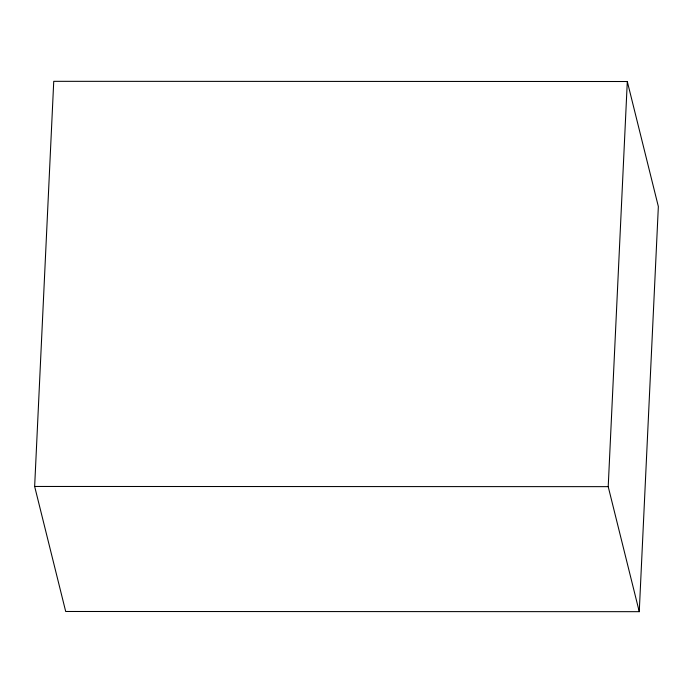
<?xml version="1.0" encoding="UTF-8"?>
<svg xmlns="http://www.w3.org/2000/svg" width="693" height="693" viewBox="0 0 693 693"><rect width="100%" height="100%" fill="white"/><g stroke="black" fill="none" stroke-linecap="round" stroke-linejoin="round"><path stroke-width="1.04" d="M34.65 486.46L53.742 81.324L627.304 81.514L658.35 206.54L639.258 611.676L65.696 611.486L34.65 486.46L608.211 486.651L639.258 611.676M608.211 486.651L627.304 81.514"/></g></svg>
